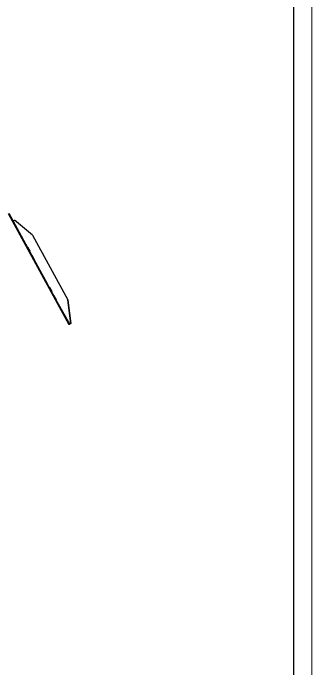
# Model space of a CAD drawing. Header units: millimetres. Extents: x 0 to 594, y 0 to 420.
# Drawn here: x 511.5 to 594, y 143.5 to 324.6 of the extents above; entities that cross this region are included whole.
import ezdxf

# ---------------------------------------------------------------- set-up
doc = ezdxf.new("R2010")
doc.units = ezdxf.units.MM
doc.linetypes.add('PHANTOM', pattern=[12.7, 6.35, -1.27, 1.27, -1.27, 1.27, -1.27])

msp = doc.modelspace()

# ---------------------------------------------------------------- hatches: boundary and pattern name
at = {"linetype": 'Continuous', "lineweight": 18}
h = msp.add_hatch(dxfattribs=at)
h.set_pattern_fill('ANSI31', color=256, style=0)
edge = h.paths.add_edge_path(flags=0)
edge.add_line((510.0974, 269.2778), (526.8152, 238.6425))
edge.add_line((526.8152, 238.6425), (526.9469, 238.7143))
edge.add_line((526.9469, 238.7143), (510.229, 269.3497))
edge.add_arc((510.0096, 269.2299), 0.25, 28.621498, 118.621498)
edge.add_line((509.8898, 269.4494), (508.3537, 268.6111))
edge.add_line((508.3537, 268.6111), (508.4255, 268.4794))
edge.add_line((508.4255, 268.4794), (509.9617, 269.3177))
edge.add_arc((510.0096, 269.2299), 0.1, 28.621498, 118.621498, ccw=False)

# ---------------------------------------------------------------- linework, layer by layer
at = {"color": 7, "linetype": 'Continuous', "lineweight": 18}
msp.add_line((594, 420), (594, 0), dxfattribs=at)
at = {"color": 7, "linetype": 'Continuous', "lineweight": 25}
for p, q in [((589, 5), (589, 415)), ((510.0974, 269.2778), (526.8152, 238.6425)), ((510.229, 269.3497), (526.9469, 238.7143)), ((511.5104, 267.3148), (511.8037, 267.4749)), ((516.7865, 263.2827), (511.8037, 267.4749)), ((516.7865, 263.2827), (526.5425, 245.405)), ((527.3719, 238.9463), (526.5425, 245.405)), ((526.5425, 245.405), (526.5683, 245.3577)), ((526.5683, 245.3577), (527.3977, 238.899)), ((526.8152, 238.6425), (526.9469, 238.7143)), ((527.3719, 238.9463), (527.0785, 238.7862)), ((527.3977, 238.899), (527.1043, 238.7389)), ((527.3977, 238.899), (527.3719, 238.9463))]:
    msp.add_line(p, q, dxfattribs=at)
at = {"color": 8, "linetype": 'PHANTOM', "lineweight": 18}
for q in [(511.5104, 267.3148), (527.1043, 238.7389)]:
    msp.add_line((527.0785, 238.7862), q, dxfattribs=at)
at = {"color": 7, "linetype": 'Continuous', "lineweight": 25, "flags": 128}
for points in [[(511.5104, 267.3148), (511.4842, 267.3017), (511.458, 267.2909), (511.4329, 267.2828), (511.4097, 267.2778), (511.3894, 267.2761), (511.3728, 267.2776), (511.3604, 267.2824), (511.3529, 267.2902)], [(526.9211, 238.7616), (526.9286, 238.7538), (526.941, 238.749), (526.9576, 238.7475), (526.9779, 238.7492), (527.001, 238.7542), (527.0262, 238.7623), (527.0524, 238.7731), (527.0785, 238.7862)]]:
    msp.add_lwpolyline(points, dxfattribs=at)
at = {"color": 7, "linetype": 'Continuous', "lineweight": 25}
msp.add_arc((526.833, 239.1753), 0.5139, 271.951149, 301.873538, dxfattribs=at)

doc.saveas('drawing.dxf')
